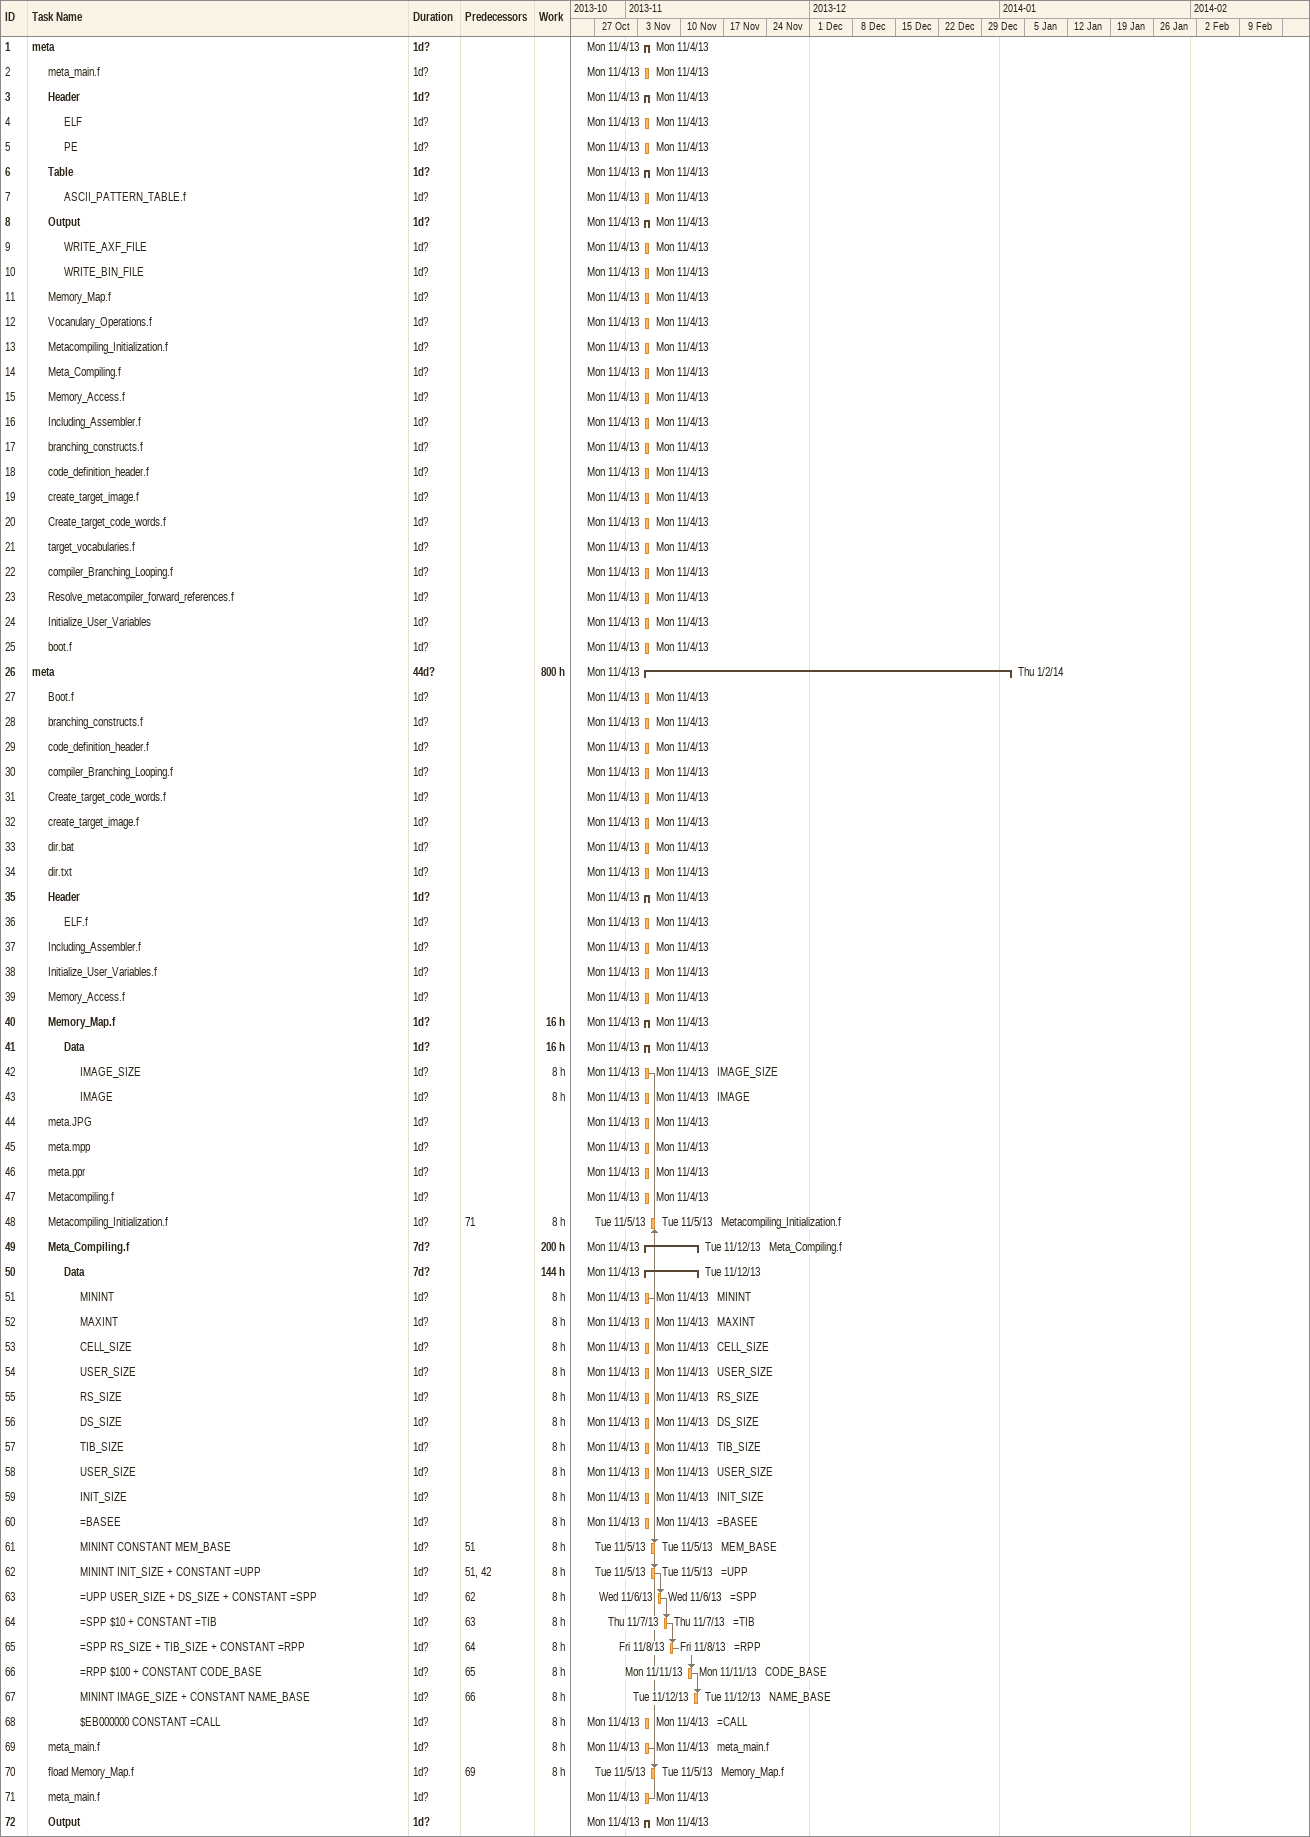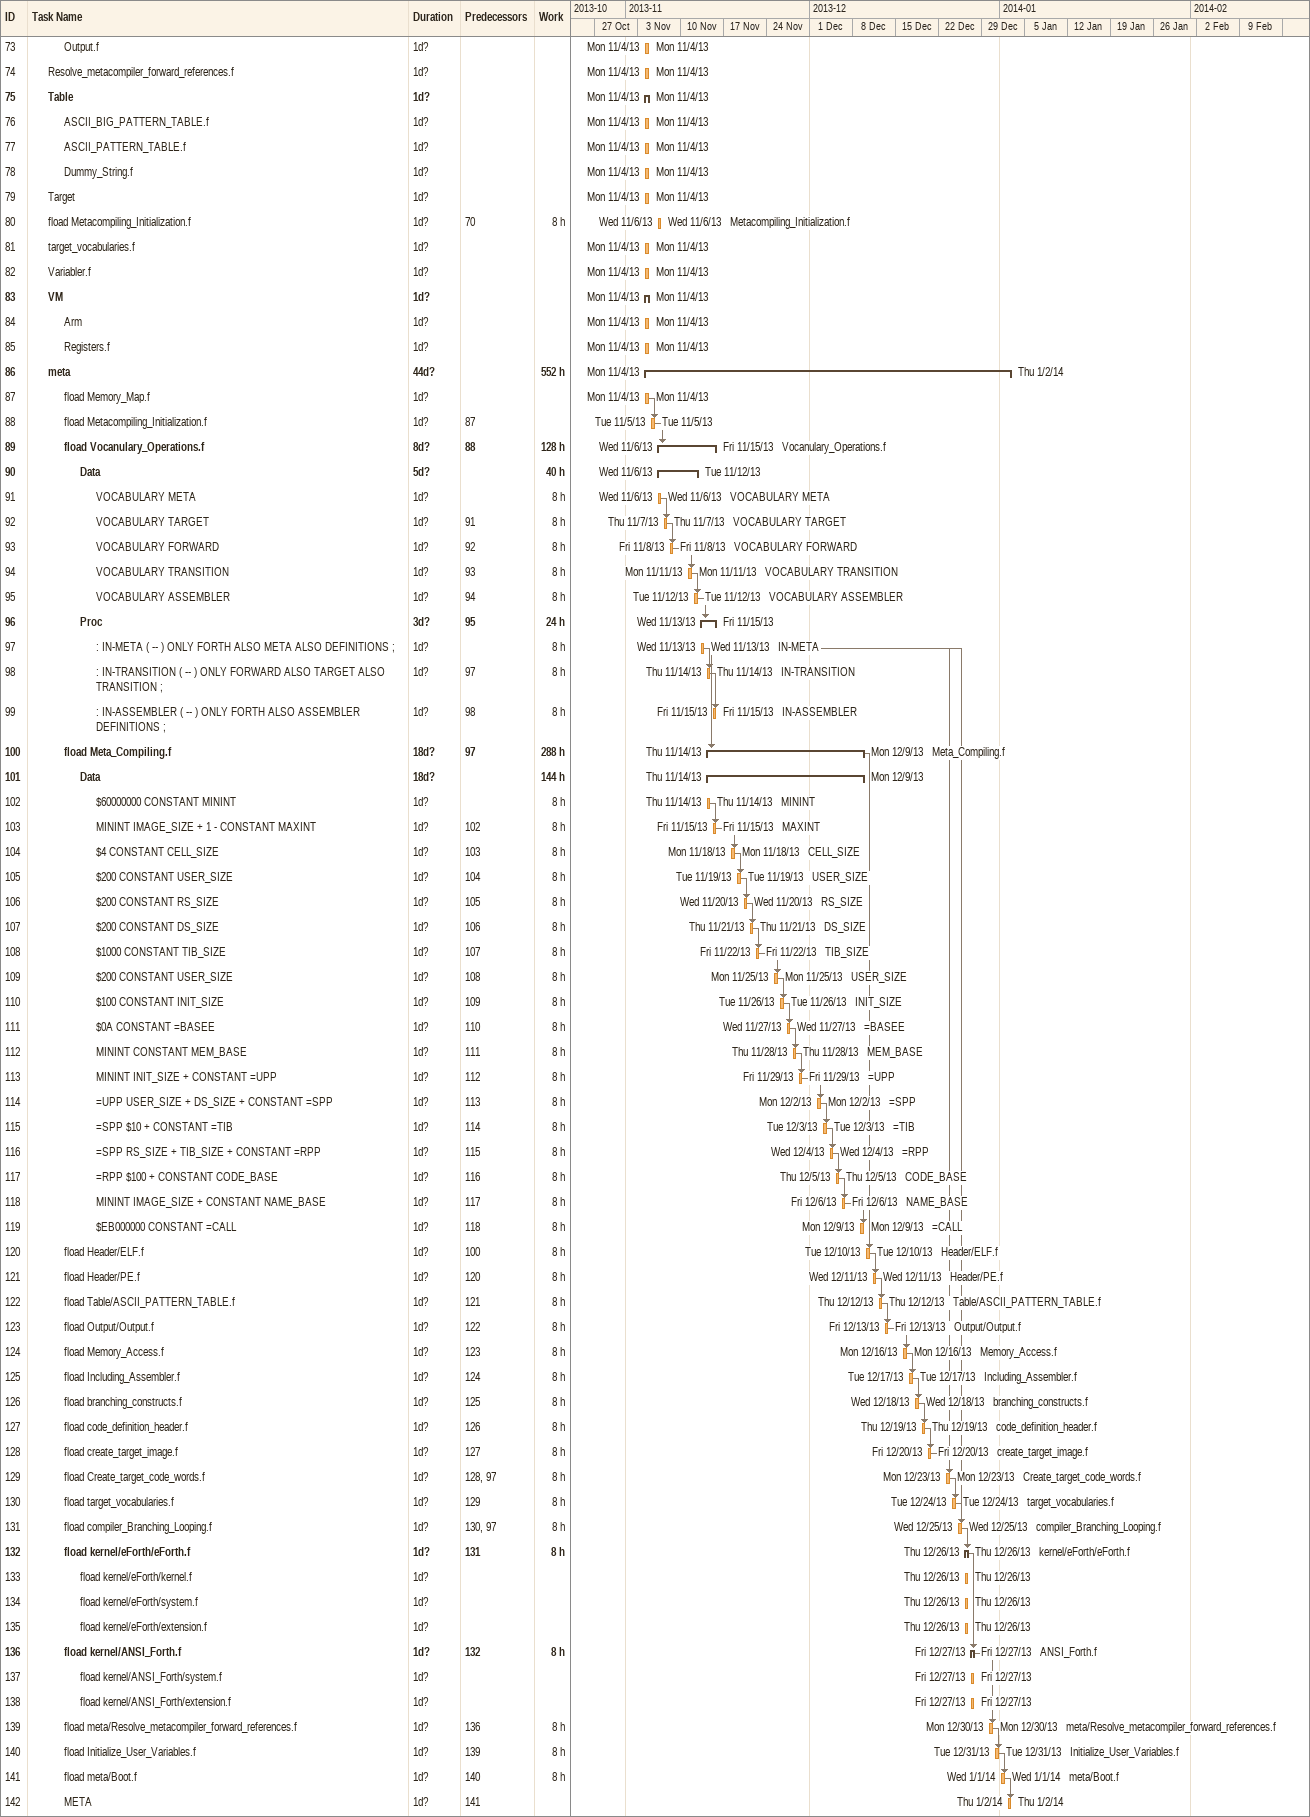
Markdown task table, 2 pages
| ID | Level | Task | Duration | Start | Finish | Predecessors | Resources | Work (h) |
|---|---|---|---|---|---|---|---|---|
| 1 | 1 | **meta** | 1d? | 2013-11-04 | 2013-11-04 |  |  |  |
| 2 | 2 | meta_main.f | 1d? | 2013-11-04 | 2013-11-04 |  |  |  |
| 3 | 2 | **Header** | 1d? | 2013-11-04 | 2013-11-04 |  |  |  |
| 4 | 3 | ELF | 1d? | 2013-11-04 | 2013-11-04 |  |  |  |
| 5 | 3 | PE | 1d? | 2013-11-04 | 2013-11-04 |  |  |  |
| 6 | 2 | **Table** | 1d? | 2013-11-04 | 2013-11-04 |  |  |  |
| 7 | 3 | ASCII_PATTERN_TABLE.f | 1d? | 2013-11-04 | 2013-11-04 |  |  |  |
| 8 | 2 | **Output** | 1d? | 2013-11-04 | 2013-11-04 |  |  |  |
| 9 | 3 | WRITE_AXF_FILE | 1d? | 2013-11-04 | 2013-11-04 |  |  |  |
| 10 | 3 | WRITE_BIN_FILE | 1d? | 2013-11-04 | 2013-11-04 |  |  |  |
| 11 | 2 | Memory_Map.f | 1d? | 2013-11-04 | 2013-11-04 |  |  |  |
| 12 | 2 | Vocanulary_Operations.f | 1d? | 2013-11-04 | 2013-11-04 |  |  |  |
| 13 | 2 | Metacompiling_Initialization.f | 1d? | 2013-11-04 | 2013-11-04 |  |  |  |
| 14 | 2 | Meta_Compiling.f | 1d? | 2013-11-04 | 2013-11-04 |  |  |  |
| 15 | 2 | Memory_Access.f | 1d? | 2013-11-04 | 2013-11-04 |  |  |  |
| 16 | 2 | Including_Assembler.f | 1d? | 2013-11-04 | 2013-11-04 |  |  |  |
| 17 | 2 | branching_constructs.f | 1d? | 2013-11-04 | 2013-11-04 |  |  |  |
| 18 | 2 | code_definition_header.f | 1d? | 2013-11-04 | 2013-11-04 |  |  |  |
| 19 | 2 | create_target_image.f | 1d? | 2013-11-04 | 2013-11-04 |  |  |  |
| 20 | 2 | Create_target_code_words.f | 1d? | 2013-11-04 | 2013-11-04 |  |  |  |
| 21 | 2 | target_vocabularies.f | 1d? | 2013-11-04 | 2013-11-04 |  |  |  |
| 22 | 2 | compiler_Branching_Looping.f | 1d? | 2013-11-04 | 2013-11-04 |  |  |  |
| 23 | 2 | Resolve_metacompiler_forward_references.f | 1d? | 2013-11-04 | 2013-11-04 |  |  |  |
| 24 | 2 | Initialize_User_Variables | 1d? | 2013-11-04 | 2013-11-04 |  |  |  |
| 25 | 2 | boot.f | 1d? | 2013-11-04 | 2013-11-04 |  |  |  |
| 26 | 1 | **meta** | 44d? | 2013-11-04 | 2014-01-02 |  |  | 800 |
| 27 | 2 | Boot.f | 1d? | 2013-11-04 | 2013-11-04 |  |  |  |
| 28 | 2 | branching_constructs.f | 1d? | 2013-11-04 | 2013-11-04 |  |  |  |
| 29 | 2 | code_definition_header.f | 1d? | 2013-11-04 | 2013-11-04 |  |  |  |
| 30 | 2 | compiler_Branching_Looping.f | 1d? | 2013-11-04 | 2013-11-04 |  |  |  |
| 31 | 2 | Create_target_code_words.f | 1d? | 2013-11-04 | 2013-11-04 |  |  |  |
| 32 | 2 | create_target_image.f | 1d? | 2013-11-04 | 2013-11-04 |  |  |  |
| 33 | 2 | dir.bat | 1d? | 2013-11-04 | 2013-11-04 |  |  |  |
| 34 | 2 | dir.txt | 1d? | 2013-11-04 | 2013-11-04 |  |  |  |
| 35 | 2 | **Header** | 1d? | 2013-11-04 | 2013-11-04 |  |  |  |
| 36 | 3 | ELF.f | 1d? | 2013-11-04 | 2013-11-04 |  |  |  |
| 37 | 2 | Including_Assembler.f | 1d? | 2013-11-04 | 2013-11-04 |  |  |  |
| 38 | 2 | Initialize_User_Variables.f | 1d? | 2013-11-04 | 2013-11-04 |  |  |  |
| 39 | 2 | Memory_Access.f | 1d? | 2013-11-04 | 2013-11-04 |  |  |  |
| 40 | 2 | **Memory_Map.f** | 1d? | 2013-11-04 | 2013-11-04 |  |  | 16 |
| 41 | 3 | **Data** | 1d? | 2013-11-04 | 2013-11-04 |  |  | 16 |
| 42 | 4 | IMAGE_SIZE | 1d? | 2013-11-04 | 2013-11-04 |  | IMAGE_SIZE | 8 |
| 43 | 4 | IMAGE | 1d? | 2013-11-04 | 2013-11-04 |  | IMAGE | 8 |
| 44 | 2 | meta.JPG | 1d? | 2013-11-04 | 2013-11-04 |  |  |  |
| 45 | 2 | meta.mpp | 1d? | 2013-11-04 | 2013-11-04 |  |  |  |
| 46 | 2 | meta.ppr | 1d? | 2013-11-04 | 2013-11-04 |  |  |  |
| 47 | 2 | Metacompiling.f | 1d? | 2013-11-04 | 2013-11-04 |  |  |  |
| 48 | 2 | Metacompiling_Initialization.f | 1d? | 2013-11-05 | 2013-11-05 | 71 | Metacompiling_Initialization.f | 8 |
| 49 | 2 | **Meta_Compiling.f** | 7d? | 2013-11-04 | 2013-11-12 |  | Meta_Compiling.f | 200 |
| 50 | 3 | **Data** | 7d? | 2013-11-04 | 2013-11-12 |  |  | 144 |
| 51 | 4 | MININT | 1d? | 2013-11-04 | 2013-11-04 |  | MININT | 8 |
| 52 | 4 | MAXINT | 1d? | 2013-11-04 | 2013-11-04 |  | MAXINT | 8 |
| 53 | 4 | CELL_SIZE | 1d? | 2013-11-04 | 2013-11-04 |  | CELL_SIZE | 8 |
| 54 | 4 | USER_SIZE | 1d? | 2013-11-04 | 2013-11-04 |  | USER_SIZE | 8 |
| 55 | 4 | RS_SIZE | 1d? | 2013-11-04 | 2013-11-04 |  | RS_SIZE | 8 |
| 56 | 4 | DS_SIZE | 1d? | 2013-11-04 | 2013-11-04 |  | DS_SIZE | 8 |
| 57 | 4 | TIB_SIZE | 1d? | 2013-11-04 | 2013-11-04 |  | TIB_SIZE | 8 |
| 58 | 4 | USER_SIZE | 1d? | 2013-11-04 | 2013-11-04 |  | USER_SIZE | 8 |
| 59 | 4 | INIT_SIZE | 1d? | 2013-11-04 | 2013-11-04 |  | INIT_SIZE | 8 |
| 60 | 4 | =BASEE | 1d? | 2013-11-04 | 2013-11-04 |  | =BASEE | 8 |
| 61 | 4 | MININT CONSTANT MEM_BASE | 1d? | 2013-11-05 | 2013-11-05 | 51 | MEM_BASE | 8 |
| 62 | 4 | MININT INIT_SIZE + CONSTANT =UPP | 1d? | 2013-11-05 | 2013-11-05 | 51, 42 | =UPP | 8 |
| 63 | 4 | =UPP USER_SIZE + DS_SIZE + CONSTANT =SPP | 1d? | 2013-11-06 | 2013-11-06 | 62 | =SPP | 8 |
| 64 | 4 | =SPP $10 + CONSTANT =TIB | 1d? | 2013-11-07 | 2013-11-07 | 63 | =TIB | 8 |
| 65 | 4 | =SPP RS_SIZE + TIB_SIZE + CONSTANT =RPP | 1d? | 2013-11-08 | 2013-11-08 | 64 | =RPP | 8 |
| 66 | 4 | =RPP $100 + CONSTANT CODE_BASE | 1d? | 2013-11-11 | 2013-11-11 | 65 | CODE_BASE | 8 |
| 67 | 4 | MININT IMAGE_SIZE + CONSTANT NAME_BASE | 1d? | 2013-11-12 | 2013-11-12 | 66 | NAME_BASE | 8 |
| 68 | 4 | $EB000000 CONSTANT =CALL | 1d? | 2013-11-04 | 2013-11-04 |  | =CALL | 8 |
| 69 | 2 | meta_main.f | 1d? | 2013-11-04 | 2013-11-04 |  | meta_main.f | 8 |
| 70 | 2 | fload Memory_Map.f | 1d? | 2013-11-05 | 2013-11-05 | 69 | Memory_Map.f | 8 |
| 71 | 2 | meta_main.f | 1d? | 2013-11-04 | 2013-11-04 |  |  |  |
| 72 | 2 | **Output** | 1d? | 2013-11-04 | 2013-11-04 |  |  |  |
| 73 | 3 | Output.f | 1d? | 2013-11-04 | 2013-11-04 |  |  |  |
| 74 | 2 | Resolve_metacompiler_forward_references.f | 1d? | 2013-11-04 | 2013-11-04 |  |  |  |
| 75 | 2 | **Table** | 1d? | 2013-11-04 | 2013-11-04 |  |  |  |
| 76 | 3 | ASCII_BIG_PATTERN_TABLE.f | 1d? | 2013-11-04 | 2013-11-04 |  |  |  |
| 77 | 3 | ASCII_PATTERN_TABLE.f | 1d? | 2013-11-04 | 2013-11-04 |  |  |  |
| 78 | 3 | Dummy_String.f | 1d? | 2013-11-04 | 2013-11-04 |  |  |  |
| 79 | 2 | Target | 1d? | 2013-11-04 | 2013-11-04 |  |  |  |
| 80 | 2 | fload Metacompiling_Initialization.f | 1d? | 2013-11-06 | 2013-11-06 | 70 | Metacompiling_Initialization.f | 8 |
| 81 | 2 | target_vocabularies.f | 1d? | 2013-11-04 | 2013-11-04 |  |  |  |
| 82 | 2 | Variabler.f | 1d? | 2013-11-04 | 2013-11-04 |  |  |  |
| 83 | 2 | **VM** | 1d? | 2013-11-04 | 2013-11-04 |  |  |  |
| 84 | 3 | Arm | 1d? | 2013-11-04 | 2013-11-04 |  |  |  |
| 85 | 3 | Registers.f | 1d? | 2013-11-04 | 2013-11-04 |  |  |  |
| 86 | 2 | **meta** | 44d? | 2013-11-04 | 2014-01-02 |  |  | 552 |
| 87 | 3 | fload Memory_Map.f | 1d? | 2013-11-04 | 2013-11-04 |  |  |  |
| 88 | 3 | fload Metacompiling_Initialization.f | 1d? | 2013-11-05 | 2013-11-05 | 87 |  |  |
| 89 | 3 | **fload Vocanulary_Operations.f** | 8d? | 2013-11-06 | 2013-11-15 | 88 | Vocanulary_Operations.f | 128 |
| 90 | 4 | **Data** | 5d? | 2013-11-06 | 2013-11-12 |  |  | 40 |
| 91 | 5 | VOCABULARY META | 1d? | 2013-11-06 | 2013-11-06 |  | VOCABULARY META | 8 |
| 92 | 5 | VOCABULARY TARGET | 1d? | 2013-11-07 | 2013-11-07 | 91 | VOCABULARY TARGET | 8 |
| 93 | 5 | VOCABULARY FORWARD | 1d? | 2013-11-08 | 2013-11-08 | 92 | VOCABULARY FORWARD | 8 |
| 94 | 5 | VOCABULARY TRANSITION | 1d? | 2013-11-11 | 2013-11-11 | 93 | VOCABULARY TRANSITION | 8 |
| 95 | 5 | VOCABULARY ASSEMBLER | 1d? | 2013-11-12 | 2013-11-12 | 94 | VOCABULARY ASSEMBLER | 8 |
| 96 | 4 | **Proc** | 3d? | 2013-11-13 | 2013-11-15 | 95 |  | 24 |
| 97 | 5 | : IN-META ( -- ) ONLY FORTH ALSO META ALSO DEFINITIONS ; | 1d? | 2013-11-13 | 2013-11-13 |  | IN-META | 8 |
| 98 | 5 | : IN-TRANSITION ( -- ) ONLY FORWARD ALSO TARGET ALSO TRANSITION ; | 1d? | 2013-11-14 | 2013-11-14 | 97 | IN-TRANSITION | 8 |
| 99 | 5 | : IN-ASSEMBLER ( -- ) ONLY FORTH ALSO ASSEMBLER DEFINITIONS ; | 1d? | 2013-11-15 | 2013-11-15 | 98 | IN-ASSEMBLER | 8 |
| 100 | 3 | **fload Meta_Compiling.f** | 18d? | 2013-11-14 | 2013-12-09 | 97 | Meta_Compiling.f | 288 |
| 101 | 4 | **Data** | 18d? | 2013-11-14 | 2013-12-09 |  |  | 144 |
| 102 | 5 | $60000000 CONSTANT MININT | 1d? | 2013-11-14 | 2013-11-14 |  | MININT | 8 |
| 103 | 5 | MININT IMAGE_SIZE + 1 - CONSTANT MAXINT | 1d? | 2013-11-15 | 2013-11-15 | 102 | MAXINT | 8 |
| 104 | 5 | $4 CONSTANT CELL_SIZE | 1d? | 2013-11-18 | 2013-11-18 | 103 | CELL_SIZE | 8 |
| 105 | 5 | $200 CONSTANT USER_SIZE | 1d? | 2013-11-19 | 2013-11-19 | 104 | USER_SIZE | 8 |
| 106 | 5 | $200 CONSTANT RS_SIZE | 1d? | 2013-11-20 | 2013-11-20 | 105 | RS_SIZE | 8 |
| 107 | 5 | $200 CONSTANT DS_SIZE | 1d? | 2013-11-21 | 2013-11-21 | 106 | DS_SIZE | 8 |
| 108 | 5 | $1000 CONSTANT TIB_SIZE | 1d? | 2013-11-22 | 2013-11-22 | 107 | TIB_SIZE | 8 |
| 109 | 5 | $200 CONSTANT USER_SIZE | 1d? | 2013-11-25 | 2013-11-25 | 108 | USER_SIZE | 8 |
| 110 | 5 | $100 CONSTANT INIT_SIZE | 1d? | 2013-11-26 | 2013-11-26 | 109 | INIT_SIZE | 8 |
| 111 | 5 | $0A CONSTANT =BASEE | 1d? | 2013-11-27 | 2013-11-27 | 110 | =BASEE | 8 |
| 112 | 5 | MININT CONSTANT MEM_BASE | 1d? | 2013-11-28 | 2013-11-28 | 111 | MEM_BASE | 8 |
| 113 | 5 | MININT INIT_SIZE + CONSTANT =UPP | 1d? | 2013-11-29 | 2013-11-29 | 112 | =UPP | 8 |
| 114 | 5 | =UPP USER_SIZE + DS_SIZE + CONSTANT =SPP | 1d? | 2013-12-02 | 2013-12-02 | 113 | =SPP | 8 |
| 115 | 5 | =SPP $10 + CONSTANT =TIB | 1d? | 2013-12-03 | 2013-12-03 | 114 | =TIB | 8 |
| 116 | 5 | =SPP RS_SIZE + TIB_SIZE + CONSTANT =RPP | 1d? | 2013-12-04 | 2013-12-04 | 115 | =RPP | 8 |
| 117 | 5 | =RPP $100 + CONSTANT CODE_BASE | 1d? | 2013-12-05 | 2013-12-05 | 116 | CODE_BASE | 8 |
| 118 | 5 | MININT IMAGE_SIZE + CONSTANT NAME_BASE | 1d? | 2013-12-06 | 2013-12-06 | 117 | NAME_BASE | 8 |
| 119 | 5 | $EB000000 CONSTANT =CALL | 1d? | 2013-12-09 | 2013-12-09 | 118 | =CALL | 8 |
| 120 | 3 | fload Header/ELF.f | 1d? | 2013-12-10 | 2013-12-10 | 100 | Header/ELF.f | 8 |
| 121 | 3 | fload Header/PE.f | 1d? | 2013-12-11 | 2013-12-11 | 120 | Header/PE.f | 8 |
| 122 | 3 | fload Table/ASCII_PATTERN_TABLE.f | 1d? | 2013-12-12 | 2013-12-12 | 121 | Table/ASCII_PATTERN_TABLE.f | 8 |
| 123 | 3 | fload Output/Output.f | 1d? | 2013-12-13 | 2013-12-13 | 122 | Output/Output.f | 8 |
| 124 | 3 | fload Memory_Access.f | 1d? | 2013-12-16 | 2013-12-16 | 123 | Memory_Access.f | 8 |
| 125 | 3 | fload Including_Assembler.f | 1d? | 2013-12-17 | 2013-12-17 | 124 | Including_Assembler.f | 8 |
| 126 | 3 | fload branching_constructs.f | 1d? | 2013-12-18 | 2013-12-18 | 125 | branching_constructs.f | 8 |
| 127 | 3 | fload code_definition_header.f | 1d? | 2013-12-19 | 2013-12-19 | 126 | code_definition_header.f | 8 |
| 128 | 3 | fload create_target_image.f | 1d? | 2013-12-20 | 2013-12-20 | 127 | create_target_image.f | 8 |
| 129 | 3 | fload Create_target_code_words.f | 1d? | 2013-12-23 | 2013-12-23 | 128, 97 | Create_target_code_words.f | 8 |
| 130 | 3 | fload target_vocabularies.f | 1d? | 2013-12-24 | 2013-12-24 | 129 | target_vocabularies.f | 8 |
| 131 | 3 | fload compiler_Branching_Looping.f | 1d? | 2013-12-25 | 2013-12-25 | 130, 97 | compiler_Branching_Looping.f | 8 |
| 132 | 3 | **fload kernel/eForth/eForth.f** | 1d? | 2013-12-26 | 2013-12-26 | 131 | kernel/eForth/eForth.f | 8 |
| 133 | 4 | fload kernel/eForth/kernel.f | 1d? | 2013-12-26 | 2013-12-26 |  |  |  |
| 134 | 4 | fload kernel/eForth/system.f | 1d? | 2013-12-26 | 2013-12-26 |  |  |  |
| 135 | 4 | fload kernel/eForth/extension.f | 1d? | 2013-12-26 | 2013-12-26 |  |  |  |
| 136 | 3 | **fload kernel/ANSI_Forth.f** | 1d? | 2013-12-27 | 2013-12-27 | 132 | ANSI_Forth.f | 8 |
| 137 | 4 | fload kernel/ANSI_Forth/system.f | 1d? | 2013-12-27 | 2013-12-27 |  |  |  |
| 138 | 4 | fload kernel/ANSI_Forth/extension.f | 1d? | 2013-12-27 | 2013-12-27 |  |  |  |
| 139 | 3 | fload meta/Resolve_metacompiler_forward_references.f | 1d? | 2013-12-30 | 2013-12-30 | 136 | meta/Resolve_metacompiler_forward_references.f | 8 |
| 140 | 3 | fload Initialize_User_Variables.f | 1d? | 2013-12-31 | 2013-12-31 | 139 | Initialize_User_Variables.f | 8 |
| 141 | 3 | fload meta/Boot.f | 1d? | 2014-01-01 | 2014-01-01 | 140 | meta/Boot.f | 8 |
| 142 | 3 | META | 1d? | 2014-01-02 | 2014-01-02 | 141 |  |  |
